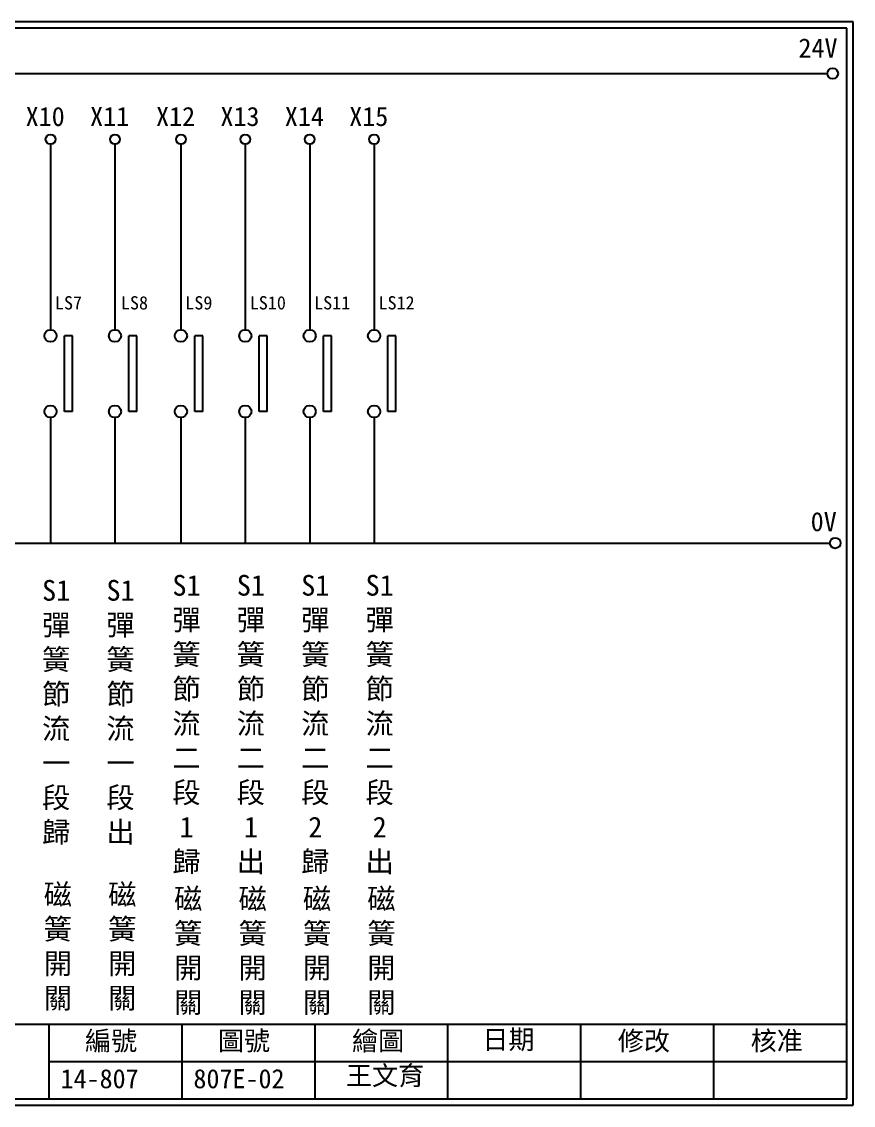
# Model space of a CAD drawing. Extents: x 325 to 612, y 3 to 207.
# Drawn here: x 455.9 to 612.3, y 3 to 207 of the extents above; entities that cross this region are included whole.
import ezdxf

# ---------------------------------------------------------------- set-up
doc = ezdxf.new("R2010")
doc.units = 0
doc.layers.get('0').update_dxf_attribs({"linetype": 'CONTINUOUS'})
doc.layers.add('圖框層', color=7, linetype='CONTINUOUS')
doc.layers.add('標尺寸層', color=3, linetype='CONTINUOUS')
doc.styles.add('CNS', font='romanc.shx', dxfattribs={"bigfont": 'chineset.shx'})
doc.styles.add('STSL', font='KAIU.TTF')

msp = doc.modelspace()

# ---------------------------------------------------------------- linework, layer by layer
for p, q in [((465.41, 147.83), (463.91, 147.83)), ((477.52, 147.83), (476.02, 147.83)), ((489.93, 147.83), (488.43, 147.83)), ((502.05, 147.83), (500.54, 147.83)), ((514.16, 147.83), (512.66, 147.83)), ((526.27, 147.83), (524.77, 147.83)), ((465.41, 133.6), (463.91, 133.6)), ((477.52, 133.6), (476.02, 133.6)), ((489.93, 133.6), (488.43, 133.6)), ((502.05, 133.6), (500.54, 133.6)), ((514.16, 133.6), (512.66, 133.6)), ((526.27, 133.6), (524.77, 133.6))]:
    msp.add_line(p, q)
for centre in [(608.44, 197.22), (608.92, 108.83)]:
    msp.add_circle(centre, 1)
at = {"layer": '圖框層', "color": 7}
for p, q in [((612.32, 206.97), (325.32, 206.97)), ((612.32, 3), (612.32, 206.97)), ((611.07, 205.72), (326.57, 205.72)), ((611.07, 4.25), (611.07, 205.72)), ((326.57, 18.25), (611.07, 18.25)), ((461.07, 4.25), (461.07, 18.25)), ((486.07, 4.25), (486.07, 18.25)), ((511.07, 4.25), (511.07, 18.25)), ((536.07, 4.25), (536.07, 18.25)), ((561.07, 4.25), (561.07, 18.25)), ((586.07, 4.25), (586.07, 18.25)), ((461.07, 11.25), (611.07, 11.25)), ((326.57, 4.25), (611.07, 4.25)), ((325.32, 3), (612.32, 3))]:
    msp.add_line(p, q, dxfattribs=at)
at = {"layer": '標尺寸層', "color": 7}
for p, q in [((329.84, 197.22), (607.44, 197.22)), ((461.3, 183.91), (461.3, 148.99)), ((473.42, 183.91), (473.42, 148.99)), ((485.83, 183.91), (485.83, 148.99)), ((497.94, 183.91), (497.94, 148.99)), ((510.05, 183.91), (510.05, 148.99)), ((522.17, 183.91), (522.17, 148.99)), ((463.91, 133.6), (463.91, 147.83)), ((465.41, 133.6), (465.41, 147.83)), ((476.02, 133.6), (476.02, 147.83)), ((477.52, 133.6), (477.52, 147.83)), ((488.43, 133.6), (488.43, 147.83)), ((489.93, 133.6), (489.93, 147.83)), ((500.54, 133.6), (500.54, 147.83)), ((502.05, 133.6), (502.05, 147.83)), ((512.66, 133.6), (512.66, 147.83)), ((514.16, 133.6), (514.16, 147.83)), ((524.77, 133.6), (524.77, 147.83)), ((526.27, 133.6), (526.27, 147.83)), ((461.3, 132.46), (461.3, 108.83)), ((461.3, 132.45), (461.3, 108.83)), ((473.42, 132.46), (473.42, 108.83)), ((473.42, 132.45), (473.42, 108.83)), ((485.83, 132.46), (485.83, 108.83)), ((485.83, 132.45), (485.83, 108.83)), ((497.94, 132.46), (497.94, 108.83)), ((497.94, 132.45), (497.94, 108.83)), ((510.05, 132.46), (510.05, 108.83)), ((510.05, 132.45), (510.05, 108.83)), ((522.17, 132.46), (522.17, 108.83)), ((522.17, 132.45), (522.17, 108.83)), ((330.05, 108.83), (607.92, 108.83))]:
    msp.add_line(p, q, dxfattribs=at)
for centre, radius in [((461.3, 184.83), 0.92), ((473.42, 184.83), 0.92), ((485.83, 184.83), 0.92), ((497.94, 184.83), 0.92), ((510.05, 184.83), 0.92), ((522.17, 184.83), 0.92), ((461.3, 147.83), 1.15), ((473.42, 147.83), 1.15), ((485.83, 147.83), 1.15), ((497.94, 147.83), 1.15), ((510.05, 147.83), 1.15), ((522.17, 147.83), 1.15), ((461.3, 133.6), 1.15), ((473.42, 133.6), 1.15), ((485.83, 133.6), 1.15), ((497.94, 133.6), 1.15), ((510.05, 133.6), 1.15), ((522.17, 133.6), 1.15)]:
    msp.add_circle(centre, radius, dxfattribs=at)

# ---------------------------------------------------------------- texts
at = {"layer": '圖框層', "color": 4, "style": 'STSL'}
for s, height, p in [('24V', 3.6, (602, 200.22)), ('X10', 3.6, (456.62, 187.33)), ('X11', 3.6, (468.74, 187.33)), ('X12', 3.6, (481.15, 187.33)), ('X13', 3.6, (493.26, 187.33)), ('X14', 3.6, (505.37, 187.33)), ('X15', 3.6, (517.49, 187.33)), ('LS7', 2.5, (462.13, 152.8)), ('LS8', 2.5, (474.54, 152.8)), ('LS9', 2.5, (486.65, 152.8)), ('LS10', 2.5, (498.77, 152.8)), ('LS11', 2.5, (510.88, 152.8)), ('LS12', 2.5, (522.99, 152.8)), ('0V', 3.6, (604.3, 111.07)), ('編號', 3.6, (467.78, 13.34)), ('圖號', 3.6, (492.78, 13.34)), ('繪圖', 3.6, (518.01, 13.34)), ('日期', 3.6, (542.54, 13.59)), ('修改', 3.6, (568.01, 13.34)), ('核准', 3.6, (593.01, 13.34)), ('王文育', 3.6, (516.86, 6.8)), ('14-807', 3.6, (463.18, 6.22)), ('807E-02', 3.6, (488.18, 6.22))]:
    msp.add_text(s, height=height, dxfattribs=at).set_placement(p)
at = {"layer": '標尺寸層', "color": 7, "char_height": 3.9, "width": 4.9608, "attachment_point": 5, "style": 'CNS'}
for s, insert in [('{\\fDFKai-SB|b0|i0|c136|p65;S1彈簧節流\\P二段1歸}', (486.88, 74.67)), ('{\\fDFKai-SB|b0|i0|c136|p65;S1彈簧節流\\P二段1出}', (498.99, 74.67)), ('{\\fDFKai-SB|b0|i0|c136|p65;S1彈簧節流\\P二段2\\P歸}', (511.11, 74.67)), ('{\\fDFKai-SB|b0|i0|c136|p65;S1彈簧節流\\P二段2出}', (523.22, 74.67)), ('{\\fDFKai-SB|b0|i0|c136|p65;S1彈簧節流\\P一段歸}', (462.36, 76.97)), ('{\\fDFKai-SB|b0|i0|c136|p65;S1彈簧節流\\P一段出}', (474.47, 76.97)), ('{\\fDFKai-SB|b0|i0|c136|p65;磁簧開關}', (462.68, 32.72)), ('{\\fDFKai-SB|b0|i0|c136|p65;磁簧開關}', (474.79, 32.72)), ('{\\fDFKai-SB|b0|i0|c136|p65;磁簧開關}', (487.2, 31.91)), ('{\\fDFKai-SB|b0|i0|c136|p65;磁簧開關}', (499.32, 31.91)), ('{\\fDFKai-SB|b0|i0|c136|p65;磁簧開關}', (511.43, 31.91)), ('{\\fDFKai-SB|b0|i0|c136|p65;磁簧開關}', (523.54, 31.91))]:
    msp.add_mtext(s, dxfattribs=dict(at, insert=insert))

doc.saveas('drawing.dxf')
